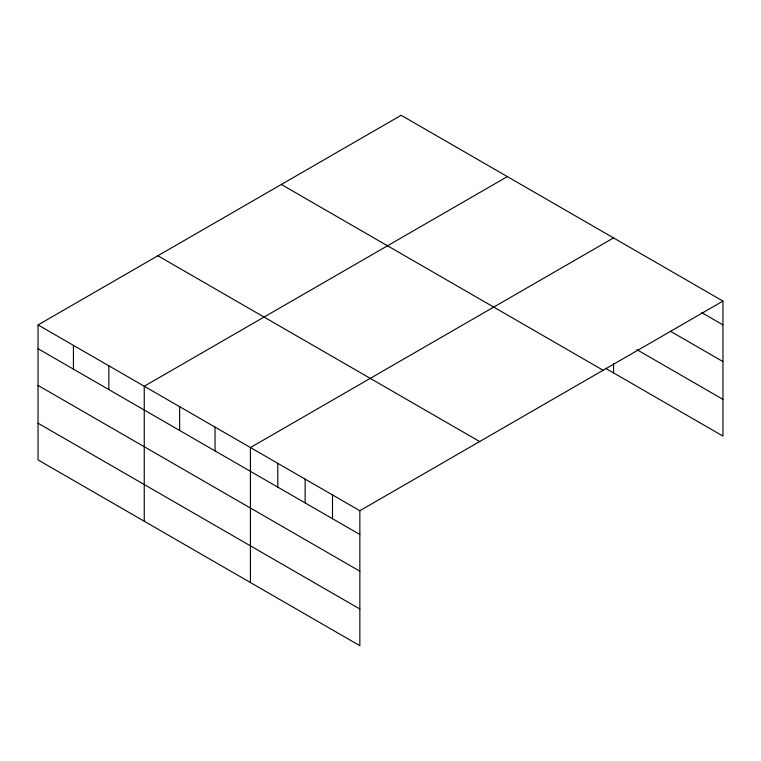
<?xml version="1.0" encoding="UTF-8"?>
<svg xmlns="http://www.w3.org/2000/svg" width="761" height="761" viewBox="0 0 761 761"><rect width="100%" height="100%" fill="white"/><g stroke="black" fill="none" stroke-linecap="round" stroke-linejoin="round"><path stroke-width="1.14" d="M38.05 324.928L359.848 510.717L359.848 645.708L38.05 459.92L38.05 324.928L401.152 115.292L722.95 301.08L722.95 436.072L605.452 368.229M507.349 176.609L144.248 386.236L144.248 521.228M613.537 237.917L250.436 447.554L250.436 582.536M359.848 510.717L722.95 301.08M701.68 312.59L722.95 324.871M670.27 331.159L722.95 361.57M636.843 349.66L722.95 399.373M281.332 184.476L603.131 370.265M157.869 255.753L479.668 441.542M38.05 348.719L359.848 534.507M38.05 385.418L359.848 571.207M38.05 423.221L359.848 609.009M613.537 363.435L613.537 372.9M332.5 494.926L332.5 518.717M305.142 479.135L305.142 502.926M277.794 463.344L277.794 487.135M215.04 427.111L215.04 450.902M179.644 406.678L179.644 430.469M108.842 365.803L108.842 389.594M73.446 345.37L73.446 369.161"/></g></svg>
